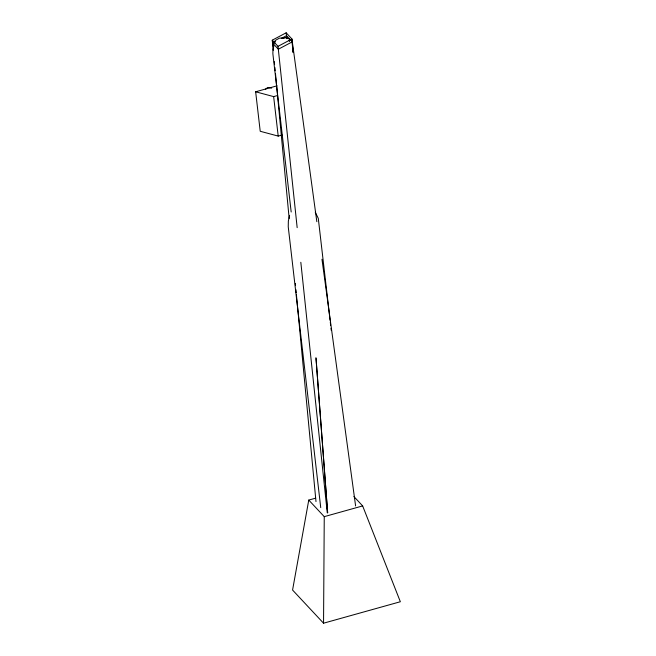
<?xml version="1.0" encoding="UTF-8"?>
<svg xmlns="http://www.w3.org/2000/svg" width="656" height="656" viewBox="0 0 656 656"><rect width="100%" height="100%" fill="white"/><g stroke="black" fill="none" stroke-linecap="round" stroke-linejoin="round"><path stroke-width="0.98" d="M353.904 496.551L362.653 505.924L400.349 601.741L323.547 623.2L324.253 516.649L308.763 500.077L315.659 498.15M289.386 41.098L289.427 39.262M308.763 500.077L292.568 590.047L323.547 623.2M289.599 215.381L288.353 220.974L288.238 226.796L320.735 507.646M273.855 46.002L272.953 49.684L272.871 53.751L291.182 211.995M274.528 43.247L275.2 40.483L279.407 38.171L285.294 37.663L289.37 38.761L289.37 41.205M265.377 89.323L267.779 87.437L271.682 88.109M316.84 221.695L291.92 38.966L286.155 32.8L272.265 40.172L273.232 50.356M273.462 42.591L275.2 41.672M281.276 38.442L286.492 35.686L292.248 41.845L293.019 52.062M297.168 227.657L278.021 46.33L291.92 38.966L292.92 52.242M292.248 41.845L278.357 49.216L272.601 43.05M282.416 38.515L285.294 37.663M282.088 135.005L278.21 136.095L260.219 131.274L255.651 91.791L277.029 85.821M255.651 91.791L273.642 96.604L277.521 95.522M324.253 516.649L362.653 505.924M278.021 46.33L272.265 40.172L273.544 48.265M315.257 212.257L318.291 218.391L330.066 320.153M321.965 259.259L355.609 505.948M286.155 32.8L286.869 38.729M330.304 322.186L330.657 325.237M331.009 328.295L331.247 330.329M273.642 96.604L278.21 136.095M300.825 262.285L327.278 512.877M274.29 61.557L274.577 64.616M274.913 67.502L275.159 70.725M275.487 73.62L289.157 218.415M295.356 283.515L295.528 285.639M295.93 289.632L296.2 292.765M296.414 294.724L315.987 501.569M315.946 357.61L327.647 512.844L316.053 358.57"/></g></svg>
